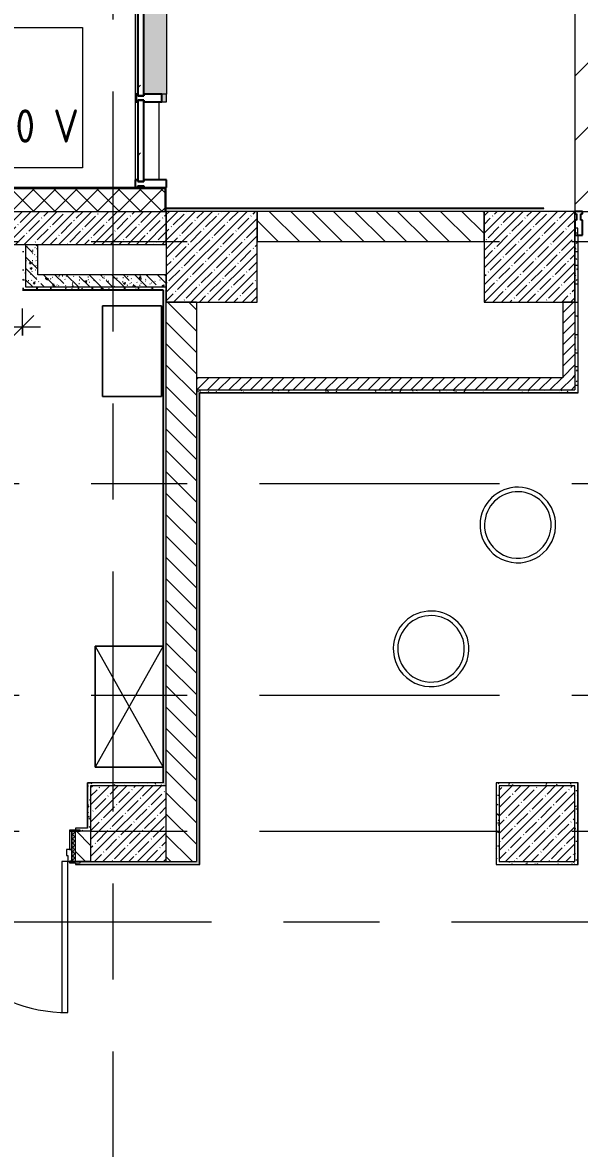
# Model space of a CAD drawing. Header units: millimetres. Extents: x -2911 to 185427, y -8553 to 29000.
# Drawn here: x 3110 to 6791, y 9002 to 16449 of the extents above; entities that cross this region are included whole.
import ezdxf

# ---------------------------------------------------------------- set-up
doc = ezdxf.new("R2010")
doc.units = ezdxf.units.MM
doc.linetypes.add('Осевая', pattern=[3175, 635, -476.25, 1587.5, -476.25])
for name, color, linetype, lineweight in [('A-ANNO-DIMS', 7, 'Continuous', 9), ('A-ANNO-DIMS-100', 7, 'Continuous', 9), ('A-DETL', 7, 'Continuous', 9), ('A-DOOR', 7, 'Continuous', 9), ('A-DOOR-1', 7, 'Continuous', 13), ('A-DOOR-FRAM', 7, 'Continuous', 13), ('A-DOOR-FRAM-1', 7, 'Continuous', 9), ('A-GLAZ-CURT', 7, 'Continuous', 9), ('A-GLAZ-CURT-1', 7, 'Continuous', 25), ('A-GLAZ-CWMG', 7, 'Continuous', 9), ('A-GLAZ-CWMG-1', 7, 'Continuous', 25), ('A-WALL', 7, 'Continuous', 9), ('E-ELEC-FIXT-IDEN', 7, 'Continuous', 9), ('I-WALL', 7, 'Continuous', 9), ('S-COLS', 7, 'Continuous', 9), ('Оси-2', 7, 'Осевая', 9)]:
    doc.layers.add(name, color=color, linetype=linetype, lineweight=lineweight)
for name, color, linetype, lineweight, true_color in [('A-DETL-GENF-1', 7, 'Continuous', 9, 0xc0c0c0), ('A-WALL-1', 7, 'Continuous', 9, 0x3c3c3c), ('A-WALL-FNSH-1', 7, 'Continuous', 9, 0x3c3c3c), ('I-FURN-1', 7, 'Continuous', 9, 0xf0f0f0)]:
    doc.layers.add(name, color=color, linetype=linetype, lineweight=lineweight, true_color=true_color)
doc.styles.add('GOST Common', font='GOST_Common.ttf', dxfattribs={"width": 0.9, "height": 220})
doc.styles.add('ISOCPEUR', font='isocpeur.ttf', dxfattribs={"width": 0.9, "height": 250})
doc.dimstyles.new('ISO-2_5_0_9К_БОЛЬШОЙ', dxfattribs={"dimscale": 304.8, "dimtxt": 248.995294, "dimasz": 0.492126, "dimexe": 0.393701, "dimexo": 0.984252, "dimgap": 0, "dimtad": 1, "dimdec": 0, "dimrnd": 10, "dimzin": 0, "dimdsep": 46, "dimtxsty": 'ISOCPEUR', "dimblk1": 'OBLIQUE', "dimblk2": 'OBLIQUE', "dimsah": 1, "dimcen": 0.09, "dimdle": 0.393701, "dimazin": 0, "dimtfac": 1, "dimtdec": 4, "dimtix": 1, "dimtmove": 0, "dimatfit": 3, "dimfxl": 1, "dimtvp": 1, "dimtolj": 1, "dimtzin": 0, "dimarcsym": 2})
pattern_1 = [(45, (0, 0), (-57.02463, 57.02463), []), (45, (57.025, 0), (-57.02463, 57.02463), [100.806, -20.161, 3.353, -16.808])]
pattern_2 = [(135, (0, 0), (-70.7107, -70.7107), [])]
pattern_3 = [(135, (0, 0), (-75.43415, -75.43415), [106.68, -17.78, 3.556, -17.78]), (135, (0, 75.39), (-75.43415, -75.43415), []), (50, (0, 0), (127.5292, -11.1576), [13.335, -146.685]), (355, (0, 0), (-24.6697, 133.74), [10.668, -117.348]), (100.451, (10.63, -0.93), (102.8597, 122.5818), [11.333, -124.663]), (46.184, (0, 35.56), (189.7552, -29.4304), [20.002, -220.027]), (96.636, (15.81, 33.1), (166.1822, 173.1996), [17, -186.995]), (351.184, (0, 35.56), (166.184, 173.1976), [16.002, -176.022]), (21, (17.78, 26.67), (106.1303, -71.586), [13.335, -146.685]), (326, (17.78, 26.67), (43.2619, 128.9318), [10.668, -117.348]), (71.451, (26.62, 20.7), (149.392, 57.3451), [11.333, -124.663]), (37.5, (0, 0), (2.16223, 59.18836), [3.353, -112.573, 3.353, -115.773, -117.792]), (37.5, (0, 0), (2.16223, 59.18836), [-235.052, 3.353, -114.44]), (7.5, (0, 0), (46.77386, 70.12615), [3.353, -64.567, 3.353, -109.906, -44.894]), (7.5, (0, 0), (46.77386, 70.12615), [-181.178, 3.353, -41.542]), (327.5, (-39.65, 0), (94.91367, -4.0101), [3.353, -41.097, 3.353, -135.331, -184.023]), (327.5, (-39.65, 0), (94.91367, -4.0101), [-183.134, 3.353, -180.67]), (317.5, (-57.43, 0), (103.69057, 17.7988), [3.353, -54.432, 3.353, -88.748, -130.683]), (317.5, (-57.43, 0), (103.69057, 17.7988), [-149.885, 3.353, -127.33])]
pattern_4 = [(45, (0, 0), (-35.35534, 35.35534), [])]
pattern_5 = [(0, (0, 0), (121.92, 30.48), [10.058, -81.382, 10.058, -81.382, -487.68]), (0, (0, 0), (121.92, 30.48), [-182.88, 10.058, -172.822, 10.058, -81.382, -213.36]), (0, (0, 0), (121.92, 30.48), [-457.2, 10.058, -50.902, 10.058, -142.342]), (120, (45.72, 15.24), (-87.356454, 90.34582), [10.058, -81.382, 10.058, -81.382, -487.68]), (120, (45.72, 15.24), (-87.356454, 90.34582), [-182.88, 10.058, -172.822, 10.058, -81.382, -213.36]), (120, (45.72, 15.24), (-87.356454, 90.34582), [-457.2, 10.058, -50.902, 10.058, -142.342]), (240, (60.96, 76.2), (-34.563546, -120.82582), [10.058, -81.382, 10.058, -81.382, -487.68]), (240, (60.96, 76.2), (-34.563546, -120.82582), [-182.88, 10.058, -172.822, 10.058, -81.382, -213.36]), (240, (60.96, 76.2), (-34.563546, -120.82582), [-457.2, 10.058, -50.902, 10.058, -142.342])]

# ---------------------------------------------------------------- blocks, each defined once
blk = doc.blocks.new('Системная панель - Стекло - 40мм-23190197-План размещения напольных электротехнических лючков и розеток 2 этажа в осях 1-12')
at = {"layer": 'A-GLAZ-CURT'}
h = blk.add_hatch(dxfattribs=at)
h.set_pattern_fill('FP_20', color=256, style=0, pattern_type=2)
h.set_pattern_definition([(135, (15566.62, -3971.1), (-282.843, -282.843), [200, -600]), (135, (15666.62, -4171.1), (-282.843, -282.843), [600, -200]), (135, (15766.62, -3771.1), (-282.843, -282.843), [200, -600])])
h.paths.add_polyline_path([(268.5, 40), (-268.5, 40), (-268.5, 0), (268.5, 0)])
at = {"layer": 'A-GLAZ-CURT-1'}
for p, q in [((268.5, 40), (-268.5, 40)), ((-268.5, 40), (-268.5, 0)), ((-268.5, 0), (268.5, 0)), ((268.5, 0), (268.5, 40))]:
    blk.add_line(p, q, dxfattribs=at)
blk = doc.blocks.new('Прямоугольный импост - Импост структурный с накладкой - 190мм-22858300-План размещения напольных электротехнических лючков и розеток 2 этажа в осях 1-12')
at = {"layer": 'A-GLAZ-CWMG-1'}
for p, q in [((-50, 0), (-50, 17)), ((-50, 17), (0, 17)), ((-40, 0), (-50, 0)), ((-40, -40), (-40, 0)), ((0, 0), (-10, 0)), ((-10, 0), (-10, -40)), ((0, 17), (0, 0)), ((-50, -190), (-50, -40)), ((-50, -40), (-40, -40)), ((-10, -40), (0, -40)), ((0, -40), (0, -190)), ((0, -190), (-50, -190))]:
    blk.add_line(p, q, dxfattribs=at)
blk = doc.blocks.new('Прямоугольный импост - Импост структурный с накладкой - 160мм-23190189-План размещения напольных электротехнических лючков и розеток 2 этажа в осях 1-12')
at = {"layer": 'A-GLAZ-CWMG'}
for p, q in [((3854.1, 15925.1), (3854.1, 15408.1)), ((3854.1, 15925.1), (3861.1, 15925.1)), ((4011.1, 15925.1), (4011.1, 15408.1))]:
    blk.add_line(p, q, dxfattribs=at)
blk = doc.blocks.new('110_Дверь_СКБ_1Ст_Внутренняя1 - Д-4к_п__1100x2100h_Артистические EI30-33310874-План размещения напольных электротехнических лючков и розеток 2 этажа в осях 1-12')
at = {"layer": 'A-DOOR'}
h = blk.add_hatch(dxfattribs=at)
h.set_pattern_fill('FP_13', color=256, style=0, pattern_type=2)
h.set_pattern_definition([(135, (1751.41, 164.685), (-14.14214, -14.14214), []), (225, (1751.41, 164.685), (14.14214, -14.14214), [])])
h.paths.add_polyline_path([(537.5, 100), (537.5, -100), (562.5, -100), (562.5, 100)])
at = {"layer": 'A-DOOR-FRAM-1'}
h = blk.add_hatch(dxfattribs=at)
h.set_pattern_fill('FP_14', color=256, style=0, pattern_type=2)
h.set_pattern_definition([(45, (-371.384, 164.685), (-14.1421, 14.1421), []), (135, (-371.384, 164.685), (-14.1421, -14.1421), [])])
h.paths.add_polyline_path([(-512.5, 100), (-537.5, 100), (-537.5, -100), (-512.5, -100)])
at = {"layer": 'A-DOOR'}
blk.add_arc((-487.5, 100), 1000, 360, 90, dxfattribs=at)
at = {"layer": 'A-DOOR-1'}
for p, q in [((-487.5, 1100), (-487.5, 100)), ((-447.5, 1100), (-487.5, 1100)), ((-447.5, 100), (-447.5, 1100)), ((-487.5, 100), (-447.5, 100))]:
    blk.add_line(p, q, dxfattribs=at)
at = {"layer": 'A-DOOR-FRAM'}
for p, q in [((-497.5, 108), (-567.5, 108)), ((-567.5, 108), (-567.5, 100)), ((-567.5, 100), (-497.5, 100)), ((-512.5, 100), (-537.5, 100)), ((-537.5, 100), (-537.5, -100)), ((-487.5, 100), (-512.5, 100)), ((-512.5, 100), (-512.5, 20)), ((-512.5, -100), (-512.5, 100)), ((-497.5, 100), (-512.5, 100)), ((-512.5, 100), (-512.5, 99)), ((-512.5, 99), (-497.5, 99)), ((-497.5, 100), (-497.5, 108)), ((-497.5, 99), (-497.5, 100)), ((-487.5, 60), (-487.5, 100)), ((512.5, 100), (512.5, 60)), ((537.5, 100), (512.5, 100)), ((592.5, 108), (522.5, 108)), ((522.5, 108), (522.5, 100)), ((537.5, 100), (522.5, 100)), ((522.5, 100), (522.5, 99)), ((522.5, 100), (592.5, 100)), ((522.5, 99), (537.5, 99)), ((537.5, 20), (537.5, 100)), ((562.5, 100), (537.5, 100)), ((537.5, 100), (537.5, -100)), ((537.5, 99), (537.5, 100)), ((562.5, -100), (562.5, 100)), ((592.5, 100), (592.5, 108)), ((-512.5, 20), (-477.5, 20)), ((-497.5, 20), (-512.5, 20)), ((-512.5, 20), (-512.5, -100)), ((-497.5, -100), (-497.5, 20)), ((-477.5, 60), (-487.5, 60)), ((-477.5, 20), (-477.5, 60)), ((512.5, 60), (502.5, 60)), ((502.5, 60), (502.5, 20)), ((502.5, 20), (537.5, 20)), ((537.5, 20), (522.5, 20)), ((522.5, 20), (522.5, -100)), ((537.5, -100), (537.5, 20)), ((-497.5, -100), (-567.5, -100)), ((-567.5, -100), (-567.5, -108)), ((-567.5, -108), (-497.5, -108)), ((-537.5, -100), (-512.5, -100)), ((-512.5, -100), (-497.5, -100)), ((-497.5, -108), (-497.5, -100)), ((522.5, -100), (537.5, -100)), ((592.5, -100), (522.5, -100)), ((522.5, -100), (522.5, -108)), ((522.5, -108), (592.5, -108)), ((537.5, -100), (562.5, -100)), ((592.5, -108), (592.5, -100))]:
    blk.add_line(p, q, dxfattribs=at)
blk = doc.blocks.new('Системная панель - Стекло - 40мм-V42-План размещения напольных электротехнических лючков и розеток 2 этажа в осях 1-12')
at = {"layer": 'A-GLAZ-CURT'}
h = blk.add_hatch(dxfattribs=at)
h.set_pattern_fill('FP_51', color=256, style=0, pattern_type=2)
h.set_pattern_definition([(135, (16250.12, -3971.1), (-282.843, -282.843), [200, -600]), (135, (16350.12, -4171.1), (-282.843, -282.843), [600, -200]), (135, (16450.12, -3771.1), (-282.843, -282.843), [200, -600])])
h.paths.add_polyline_path([(385, 40), (-385, 40), (-385, 0), (385, 0)])
at = {"layer": 'A-GLAZ-CURT-1'}
for p, q in [((385, 40), (-385, 40)), ((-385, 40), (-385, 0)), ((-385, 0), (385, 0)), ((385, 0), (385, 40))]:
    blk.add_line(p, q, dxfattribs=at)
blk = doc.blocks.new('Прямоугольный импост - Импост структурный с накладкой - 190мм-23186008-План размещения напольных электротехнических лючков и розеток 2 этажа в осях 1-12')
at = {"layer": 'A-GLAZ-CWMG'}
for points in [[(3854.1, 19975.1), (3871.1, 19975.1), (3871.1, 20725.1), (3854.1, 20725.1), (3854.1, 19982.1)], [(4061.1, 19975.1), (4061.1, 20725.1), (3911.1, 20725.1), (3911.1, 19975.1), (4031.1, 19975.1)]]:
    blk.add_hatch(color=256, dxfattribs=at).paths.add_polyline_path(points)
for p, q in [((3854.1, 20725.1), (3854.1, 19975.1)), ((4061.1, 20725.1), (4061.1, 19975.1)), ((3861.1, 19975.1), (3854.1, 19975.1)), ((4061.1, 19975.1), (4031.1, 19975.1))]:
    blk.add_line(p, q, dxfattribs=at)
blk = doc.blocks.new('BSC_Колонна _Прямоугольная - 500х500-22206884-План размещения напольных электротехнических лючков и розеток 2 этажа в осях 1-12')
at = {"layer": 'S-COLS'}
h = blk.add_hatch(dxfattribs=at)
h.set_pattern_fill('FP_70', color=256, style=0, pattern_type=2)
h.set_pattern_definition([(45, (-6510, -11150), (-57.02463, 57.02463), []), (45, (-6452.975, -11150), (-57.02463, 57.02463), [100.806, -20.161, 3.353, -16.808])])
h.paths.add_polyline_path([(-250, -250), (250, -250), (250, 250), (-250, 250)])
for p, q in [((250, 250), (-250, 250)), ((-250, 250), (-250, -250)), ((250, -250), (250, 250)), ((-250, -250), (250, -250))]:
    blk.add_line(p, q, dxfattribs=at)
blk = doc.blocks.new('BSC_Колонна _Прямоугольная - 500х500-V58-План размещения напольных электротехнических лючков и розеток 2 этажа в осях 1-12')
at = {"layer": 'S-COLS'}
h = blk.add_hatch(dxfattribs=at)
h.set_pattern_fill('FP_71', color=256, style=0, pattern_type=2)
h.set_pattern_definition([(45, (-3810, -11150), (-57.0246, 57.0246), []), (45, (-3752.975, -11150), (-57.0246, 57.0246), [100.806, -20.161, 3.353, -16.808])])
h.paths.add_polyline_path([(-250, -250), (250, -250), (250, 250), (-250, 250)])
for p, q in [((250, 250), (-250, 250)), ((-250, 250), (-250, -250)), ((250, -250), (250, 250)), ((-250, -250), (250, -250))]:
    blk.add_line(p, q, dxfattribs=at)
blk = doc.blocks.new('Прямоугольный импост - Импост структурный с накладкой - 170мм-23998904-План размещения напольных электротехнических лючков и розеток 2 этажа в осях 1-12')
at = {"layer": 'A-GLAZ-CWMG-1'}
for p, q in [((-25, 0), (-25, 10)), ((-25, 10), (25, 10)), ((-15, 0), (-25, 0)), ((-15, -40), (-15, 0)), ((25, 0), (15, 0)), ((15, 0), (15, -40)), ((25, 10), (25, 0)), ((-25, -160), (-25, -40)), ((-25, -40), (-15, -40)), ((15, -40), (25, -40)), ((25, -40), (25, -160)), ((25, -160), (-25, -160))]:
    blk.add_line(p, q, dxfattribs=at)
blk = doc.blocks.new('Прямоугольный импост - Импост структурный с накладкой - 160мм-23997897-План размещения напольных электротехнических лючков и розеток 2 этажа в осях 1-12')
at = {"layer": 'A-GLAZ-CWMG-1'}
for p, q in [((0, 140), (-50, 140)), ((-50, 140), (-50, 40)), ((0, 40), (0, 140)), ((-50, 40), (-40, 40)), ((-40, 0), (-50, 0)), ((-50, 0), (-50, -17)), ((-40, 40), (-40, 0)), ((-10, 0), (-10, 40)), ((-10, 40), (0, 40)), ((0, 0), (-10, 0)), ((0, -17), (0, 0)), ((-50, -17), (0, -17))]:
    blk.add_line(p, q, dxfattribs=at)
blk = doc.blocks.new('Прямоугольный импост - Импост структурный с накладкой - 190мм-23998909-План размещения напольных электротехнических лючков и розеток 2 этажа в осях 1-12')
at = {"layer": 'A-GLAZ-CWMG'}
h = blk.add_hatch(color=256, dxfattribs=at)
h.paths.add_polyline_path([(25, 13.3), (25, 10), (-25, 10), (-25, 17), (25, 17)])
h.paths.add_polyline_path([(25, -190), (-25, -190), (-25, -160), (25, -160)])
for p, q in [((-25, 17), (25, 17)), ((25, -190), (-25, -190)), ((25, -160), (25, -190))]:
    blk.add_line(p, q, dxfattribs=at)
blk = doc.blocks.new('Шкаф параметрический - 1_254-26230907-План размещения напольных электротехнических лючков и розеток 2 этажа в осях 1-12')
at = {"layer": 'I-FURN-1'}
for p, q in [((0, 0), (800, -450)), ((0, -450), (800, 0)), ((800, 0), (0, 0)), ((0, 0), (0, -450)), ((0, -450), (0, 0)), ((0, 0), (800, 0)), ((800, -450), (800, 0)), ((800, 0), (800, -450)), ((0, -450), (800, -450)), ((800, -450), (0, -450))]:
    blk.add_line(p, q, dxfattribs=at)
blk = doc.blocks.new('ПУФ_500 - 1_50а-V161-План размещения напольных электротехнических лючков и розеток 2 этажа в осях 1-12')
at = {"layer": 'I-FURN-1'}
for radius, start, end in [(250, 360, 180), (250, 0, 180), (220, 360, 180), (220, 0, 180), (250, 180, 360), (220, 180, 360), (220, 180, 360), (250, 180, 360)]:
    blk.add_arc((0, 0), radius, start, end, dxfattribs=at)
blk = doc.blocks.new('ПУФ_500 - 1_50в-V162-План размещения напольных электротехнических лючков и розеток 2 этажа в осях 1-12')
at = {"layer": 'I-FURN-1'}
for radius, start, end in [(250, 360, 180), (250, 0, 180), (220, 360, 180), (220, 0, 180), (250, 180, 360), (220, 180, 360), (220, 180, 360), (250, 180, 360)]:
    blk.add_arc((0, 0), radius, start, end, dxfattribs=at)
blk = doc.blocks.new('DIMBLOCK26-План размещения напольных электротехнических лючков и розеток 2 этажа в осях 1-12')
at = {"layer": 'A-ANNO-DIMS-100'}
for p, q in [((2400.8, 14414.3), (2400.8, 14556.9)), ((3109, 14379.7), (3109, 14556.9)), ((2280.8, 14436.9), (3229, 14436.9)), ((2400.8, 14436.9), (2400.8, 14414.3)), ((3109, 14436.9), (3109, 14379.7))]:
    blk.add_line(p, q, dxfattribs=at)
at = {"layer": 'A-ANNO-DIMS-100', "lineweight": 20}
for p, q in [((2400.8, 14436.9), (2475.8, 14511.9)), ((3109, 14436.9), (3184, 14511.9)), ((2400.8, 14436.9), (2325.8, 14361.9)), ((3109, 14436.9), (3034, 14361.9))]:
    blk.add_line(p, q, dxfattribs=at)
at = {"layer": 'A-ANNO-DIMS-100', "color": 0, "insert": (2539.4, 14763.5), "char_height": 250, "width": 517.144, "attachment_point": 1, "line_spacing_factor": 1.149209, "style": 'ISOCPEUR'}
blk.add_mtext('710', dxfattribs=at)
blk = doc.blocks.new('_Oblique')
at = {"color": 0, "linetype": 'ByBlock', "lineweight": -2}
blk.add_line((-0.5, -0.5), (0.5, 0.5), dxfattribs=at)

msp = doc.modelspace()

# ---------------------------------------------------------------- hatches: boundary and pattern name
at = {"layer": 'A-DETL-GENF-1'}
h = msp.add_hatch(dxfattribs=at)
h.set_pattern_fill('FP_100', color=256, style=0, pattern_type=2)
h.set_pattern_definition([(45, (0, 0), (-212.132, 212.132), [])])
h.paths.add_polyline_path([(13395.9, 15200), (13710.3, 15200), (13710.3, 27150), (4660, 27150), (4660, 26500), (4060, 26500), (4060, 25750), (9710, 25750), (9710, 20770), (6760, 20770), (6760, 15200), (12069.9, 15200)])
at = {"layer": 'A-WALL'}
h = msp.add_hatch(dxfattribs=at)
h.set_pattern_fill('FP_12', color=256, style=0, pattern_type=2)
h.set_pattern_definition([(45, (0, 0), (-70.7107, 70.7107), []), (135, (0, 0), (-70.7107, -70.7107), [])])
h.paths.add_polyline_path([(4052, 15200), (4052, 15350), (-110, 15350), (-110, 15200), (2788, 15200)])
at = {"layer": 'I-WALL'}
h = msp.add_hatch(dxfattribs=at)
h.set_pattern_fill('FP_15', color=256, style=0, pattern_type=2)
h.set_pattern_definition(pattern_1)
h.paths.add_polyline_path([(4060, 14980), (4060, 15200), (390, 15200), (390, 14980), (3210, 14980)])
h = msp.add_hatch(dxfattribs=at)
h.set_pattern_fill('FP_11', color=256, style=0, pattern_type=2)
h.set_pattern_definition(pattern_2)
h.paths.add_polyline_path([(6160, 15000), (6160, 15200), (4660, 15200), (4660, 15000)])
h = msp.add_hatch(dxfattribs=at)
h.set_pattern_fill('FP_87', color=256, style=0, pattern_type=2)
h.set_pattern_definition(pattern_5)
h.paths.add_polyline_path([(6780, 14020), (6780, 15090), (6760, 15090), (6760, 14020), (6766, 14020)])
h = msp.add_hatch(dxfattribs=at)
h.set_pattern_fill('FP_87', color=256, style=0, pattern_type=2)
h.set_pattern_definition(pattern_5)
h.paths.add_polyline_path([(3130, 14680.7), (3130, 14980), (3110, 14980), (3110, 14680.7)])
h = msp.add_hatch(dxfattribs=at)
h.set_pattern_fill('FP_40', color=256, style=0, pattern_type=2)
h.set_pattern_definition(pattern_3)
h.paths.add_polyline_path([(3210, 14700.7), (3210, 14980), (3130, 14980), (3130, 14700.7)])
h = msp.add_hatch(dxfattribs=at)
h.set_pattern_fill('FP_40', color=256, style=0, pattern_type=2)
h.set_pattern_definition(pattern_3)
h.paths.add_polyline_path([(4060, 14700.7), (4060, 14780.7), (3210, 14780.7), (3210, 14700.7), (3451, 14700.7)])
h = msp.add_hatch(dxfattribs=at)
h.set_pattern_fill('FP_87', color=256, style=0, pattern_type=2)
h.set_pattern_definition(pattern_5)
h.paths.add_polyline_path([(4040, 14680.7), (4060, 14680.7), (4060, 14700.7), (3130, 14700.7), (3130, 14680.7), (3451, 14680.7)])
h = msp.add_hatch(dxfattribs=at)
h.set_pattern_fill('FP_87', color=256, style=0, pattern_type=2)
h.set_pattern_definition(pattern_5)
h.paths.add_polyline_path([(4060, 11400), (4060, 14680.7), (4040, 14679.7), (4040, 11400)])
h = msp.add_hatch(dxfattribs=at)
h.set_pattern_fill('FP_11', color=256, style=0, pattern_type=2)
h.set_pattern_definition(pattern_2)
h.paths.add_polyline_path([(4060, 10900), (4260, 10900), (4260, 14600), (4060, 14600), (4060, 11400)])
h = msp.add_hatch(dxfattribs=at)
h.set_pattern_fill('FP_39', color=256, style=0, pattern_type=2)
h.set_pattern_definition(pattern_4)
h.paths.add_polyline_path([(6760, 14100), (6760, 14600), (6680, 14600), (6680, 14100)])
h = msp.add_hatch(dxfattribs=at)
h.set_pattern_fill('FP_39', color=256, style=0, pattern_type=2)
h.set_pattern_definition(pattern_4)
h.paths.add_polyline_path([(6760, 14020), (6760, 14100), (4260, 14100), (4260, 14020), (5440, 14020)])
h = msp.add_hatch(dxfattribs=at)
h.set_pattern_fill('FP_87', color=256, style=0, pattern_type=2)
h.set_pattern_definition(pattern_5)
h.paths.add_polyline_path([(6766, 14000), (6780, 14000), (6780, 14020), (4260, 14020), (4260, 14000), (5579.5, 14000)])
h = msp.add_hatch(dxfattribs=at)
h.set_pattern_fill('FP_87', color=256, style=0, pattern_type=2)
h.set_pattern_definition(pattern_5)
h.paths.add_polyline_path([(4260, 10880), (4280, 10880), (4280, 14000), (4260, 14000), (4260, 10900)])
h = msp.add_hatch(dxfattribs=at)
h.set_pattern_fill('FP_87', color=256, style=0, pattern_type=2)
h.set_pattern_definition(pattern_5)
h.paths.add_polyline_path([(3560, 11100), (3560, 11420), (3540, 11420), (3540, 11100)])
h = msp.add_hatch(dxfattribs=at)
h.set_pattern_fill('FP_87', color=256, style=0, pattern_type=2)
h.set_pattern_definition(pattern_5)
h.paths.add_polyline_path([(3560, 11400), (4040, 11400), (4039, 11420), (3560, 11420)])
h = msp.add_hatch(dxfattribs=at)
h.set_pattern_fill('FP_87', color=256, style=0, pattern_type=2)
h.set_pattern_definition(pattern_5)
h.paths.add_polyline_path([(6260, 10880), (6260, 11420), (6240, 11420), (6240, 10880)])
h = msp.add_hatch(dxfattribs=at)
h.set_pattern_fill('FP_87', color=256, style=0, pattern_type=2)
h.set_pattern_definition(pattern_5)
h.paths.add_polyline_path([(6760, 11400), (6760, 11420), (6260, 11420), (6260, 11400)])
h = msp.add_hatch(dxfattribs=at)
h.set_pattern_fill('FP_87', color=256, style=0, pattern_type=2)
h.set_pattern_definition(pattern_5)
h.paths.add_polyline_path([(6766, 10900), (6780, 10900), (6780, 11420), (6760, 11420), (6760, 10900)])
h = msp.add_hatch(dxfattribs=at)
h.set_pattern_fill('FP_11', color=256, style=0, pattern_type=2)
h.set_pattern_definition(pattern_2)
h.paths.add_polyline_path([(3560, 10900), (3560, 11100), (3460, 11100), (3460, 10900), (3490, 10900)])
h.paths.add_polyline_path([(2125, 10900), (2360, 10900), (2360, 11100), (390, 11100), (390, 10900), (1793.5, 10900)])
h = msp.add_hatch(dxfattribs=at)
h.set_pattern_fill('FP_87', color=256, style=0, pattern_type=2)
h.set_pattern_definition(pattern_5)
h.paths.add_polyline_path([(3540, 11100), (3540, 11120), (3460, 11120), (3460, 11108), (3490, 11107.5), (3490, 11100)])
h.paths.add_polyline_path([(2125, 11100), (2330, 11100.9), (2330, 11108), (2360, 11108), (2360, 11120), (1690, 11120), (1690, 11100), (1959.2, 11100)])
h = msp.add_hatch(dxfattribs=at)
h.set_pattern_fill('FP_87', color=256, style=0, pattern_type=2)
h.set_pattern_definition(pattern_5)
h.paths.add_polyline_path([(4260, 10880), (4260, 10900), (3490, 10900), (3490, 10892), (3460, 10892), (3460, 10880), (4114, 10880)])
h.paths.add_polyline_path([(2360, 10880), (2360, 10892), (2330, 10892), (2330, 10900), (526, 10900), (526, 10880), (2125, 10880)])
h = msp.add_hatch(dxfattribs=at)
h.set_pattern_fill('FP_87', color=256, style=0, pattern_type=2)
h.set_pattern_definition(pattern_5)
h.paths.add_polyline_path([(6780, 10880), (6780, 10900), (6260, 10900), (6260, 10880), (6766, 10880)])
at = {"layer": 'S-COLS'}
h = msp.add_hatch(dxfattribs=at)
h.set_pattern_fill('FP_15', color=256, style=0, pattern_type=2)
h.set_pattern_definition(pattern_1)
h.paths.add_polyline_path([(4114, 14600), (4660, 14600), (4660, 15200), (4060, 15200), (4060, 14600)])
h = msp.add_hatch(dxfattribs=at)
h.set_pattern_fill('FP_15', color=256, style=0, pattern_type=2)
h.set_pattern_definition(pattern_1)
h.paths.add_polyline_path([(6160, 14600), (6760, 14600), (6760, 15200), (6160, 15200), (6160, 14836.5)])

# ---------------------------------------------------------------- linework, layer by layer
at = {"layer": 'A-DETL'}
for p, q in [((6760, 20770), (6760, 15200)), ((6760, 15200), (13710.3, 15200))]:
    msp.add_line(p, q, dxfattribs=at)
at = {"layer": 'A-WALL'}
for p, q in [((4055, 15353), (-263, 15353)), ((4052, 15350), (-260, 15350)), ((4052, 15200), (4052, 15350)), ((4055, 15200), (4055, 15353)), ((4660, 15200), (4660, 15000)), ((4040, 14680.7), (3130, 14680.7)), ((4040, 11420), (4040, 14680.7)), ((4260, 14600), (4060, 14600)), ((4260, 14600), (4260, 10900)), ((4280, 10880), (4280, 14000)), ((5579.5, 14000), (4281, 14000)), ((5579.5, 14000), (5579.5, 13999)), ((4040, 11420), (3560, 11420)), ((3560, 11100), (3490, 11100)), ((3490, 10900), (3560, 10900)), ((3560, 10900), (3490, 10900)), ((4060, 10900), (4260, 10900))]:
    msp.add_line(p, q, dxfattribs=at)
at = {"layer": 'A-WALL-1'}
for p, q in [((390, 15200), (4052, 15200)), ((4052, 15200), (4052, 15200)), ((4060, 14980), (4060, 15200)), ((6160, 15200), (4660, 15200)), ((6160, 15000), (6160, 15200)), ((6780, 15090), (6760, 15090)), ((6760, 15090), (6760, 14020)), ((6780, 15043), (6780, 15090)), ((4060, 14980), (390, 14980)), ((3130, 14980), (3130, 14700.7)), ((3210, 14780.7), (3210, 14980)), ((4660, 15000), (6160, 15000)), ((4060, 14780.7), (3210, 14780.7)), ((4060, 11400), (4060, 14780.7)), ((3130, 14700.7), (4060, 14700.7)), ((6760, 14600), (6680, 14600)), ((6680, 14600), (6680, 14100)), ((6680, 14100), (4260, 14100)), ((4260, 14020), (6760, 14020)), ((6240, 11420), (6240, 10880)), ((6780, 11420), (6240, 11420)), ((6780, 10880), (6780, 11420)), ((3540, 11120), (3460, 11120)), ((3460, 11120), (3460, 11108)), ((3540, 11121), (3540, 11120)), ((3460, 10892), (3460, 10880)), ((3460, 10880), (4280, 10880)), ((6240, 10880), (6780, 10880))]:
    msp.add_line(p, q, dxfattribs=at)
at = {"layer": 'A-WALL-FNSH-1'}
for p, q in [((4060, 15358), (-268, 15358)), ((4060, 15200), (4060, 15358)), ((4052, 15200), (4060, 15200)), ((6555, 15221), (4060, 15221)), ((4060, 15220), (6555, 15220)), ((6555, 15220), (6555, 15221)), ((6781, 15043), (6780, 15043)), ((6780, 15043), (6780, 14000)), ((6781, 13999), (6781, 15043)), ((3130, 14680.7), (3110, 14680.7)), ((3110, 14679.7), (4039, 14679.7)), ((4039, 14679.7), (4039, 11421)), ((4280, 13999), (6781, 13999)), ((4281, 10879), (4281, 14000)), ((6780, 14000), (5579.5, 14000)), ((4039, 11421), (3539, 11421)), ((3539, 11421), (3539, 11121)), ((3540, 11420), (3560, 11420)), ((3540, 11121), (3540, 11420)), ((6781, 11421), (6239, 11421)), ((6239, 11421), (6239, 10879)), ((6781, 10879), (6781, 11421)), ((3539, 11121), (3460, 11121)), ((3460, 11121), (3460, 11120)), ((3460, 10880), (3460, 10879)), ((3460, 10879), (4281, 10879)), ((6239, 10879), (6781, 10879))]:
    msp.add_line(p, q, dxfattribs=at)
at = {"layer": 'E-ELEC-FIXT-IDEN', "flags": 128}
msp.add_lwpolyline([(1328.8, 16416.3), (3505.2, 16416.3), (3505.2, 15488.3), (1328.8, 15488.3)], close=True, dxfattribs=at)
at = {"layer": 'I-FURN-1'}
for p, q in [((4028.5, 14576.1), (3639.3, 14576.1)), ((3639.3, 14576.1), (3639.3, 13976.1)), ((3639.3, 13976.1), (3639.3, 14576.1)), ((3639.3, 14576.1), (4028.5, 14576.1)), ((4028.5, 13976.1), (4028.5, 14576.1)), ((4028.5, 14576.1), (4028.5, 13976.1)), ((3639.3, 13976.1), (4028.5, 13976.1)), ((4028.5, 13976.1), (3639.3, 13976.1))]:
    msp.add_line(p, q, dxfattribs=at)
at = {"layer": 'I-WALL'}
msp.add_line((4281, 14000), (4280, 14000), dxfattribs=at)
at = {"layer": 'S-COLS'}
for p, q in [((4660, 15200), (4060, 15200)), ((4060, 15200), (4060, 14600)), ((4660, 15000), (4660, 15200)), ((6760, 15200), (6160, 15200)), ((6160, 15200), (6160, 14600)), ((6760, 14600), (6760, 15200)), ((4660, 14600), (4660, 15000)), ((4060, 14600), (4260, 14600)), ((4260, 14600), (4660, 14600)), ((6160, 14600), (6760, 14600))]:
    msp.add_line(p, q, dxfattribs=at)
at = {"layer": 'Оси-2'}
for p, q in [((3710, 593.7), (3710, 24898.1)), ((389, 15000), (35390, 15000)), ((389, 13400), (35390, 13400)), ((389, 12000), (35390, 12000)), ((389, 11100), (35990, 11100)), ((1659, 10500), (35990, 10500))]:
    msp.add_line(p, q, dxfattribs=at)

# ---------------------------------------------------------------- block references
at = {"layer": 'A-DOOR', "rotation": 180}
msp.add_blockref('110_Дверь_СКБ_1Ст_Внутренняя1 - Д-4к_п__1100x2100h_Артистические EI30-33310874-План размещения напольных электротехнических лючков и розеток 2 этажа в осях 1-12', (2922.5, 11000), dxfattribs=at)
at = {"layer": 'A-GLAZ-CURT', "rotation": 269.9999999999999}
for name, p in [('Системная панель - Стекло - 40мм-V42-План размещения напольных электротехнических лючков и розеток 2 этажа в осях 1-12', (3871.1, 16350.1)), ('Системная панель - Стекло - 40мм-23190197-План размещения напольных электротехнических лючков и розеток 2 этажа в осях 1-12', (3871.1, 15666.6))]:
    msp.add_blockref(name, p, dxfattribs=at)
at = {"layer": 'A-GLAZ-CWMG'}
for name, p in [('Прямоугольный импост - Импост структурный с накладкой - 190мм-23186008-План размещения напольных электротехнических лючков и розеток 2 этажа в осях 1-12', (0, -4000)), ('Прямоугольный импост - Импост структурный с накладкой - 160мм-23190189-План размещения напольных электротехнических лючков и розеток 2 этажа в осях 1-12', (0, 0))]:
    msp.add_blockref(name, p, dxfattribs=at)
at = {"layer": 'A-GLAZ-CWMG', "extrusion": (0, 0, -1), "rotation": 270.0000000000001}
for name, p in [('Прямоугольный импост - Импост структурный с накладкой - 190мм-23998909-План размещения напольных электротехнических лючков и розеток 2 этажа в осях 1-12', (-3871.1, 15950.1)), ('Прямоугольный импост - Импост структурный с накладкой - 170мм-23998904-План размещения напольных электротехнических лючков и розеток 2 этажа в осях 1-12', (-3871.1, 15950.1)), ('Прямоугольный импост - Импост структурный с накладкой - 190мм-22858300-План размещения напольных электротехнических лючков и розеток 2 этажа в осях 1-12', (-3871.1, 15358.1))]:
    msp.add_blockref(name, p, dxfattribs=at)
at = {"layer": 'A-GLAZ-CWMG', "rotation": 180}
msp.add_blockref('Прямоугольный импост - Импост структурный с накладкой - 160мм-23997897-План размещения напольных электротехнических лючков и розеток 2 этажа в осях 1-12', (6760, 15183), dxfattribs=at)
at = {"layer": 'I-FURN-1'}
for name, p, rotation in [('ПУФ_500 - 1_50а-V161-План размещения напольных электротехнических лючков и розеток 2 этажа в осях 1-12', (6383.3, 13125.7), 184.6613193387897), ('ПУФ_500 - 1_50в-V162-План размещения напольных электротехнических лючков и розеток 2 этажа в осях 1-12', (5809.7, 12306.5), 184.6613193387897), ('Шкаф параметрический - 1_254-26230907-План размещения напольных электротехнических лючков и розеток 2 этажа в осях 1-12', (4040, 12324.4), 269.9999999999999)]:
    msp.add_blockref(name, p, dxfattribs=dict(at, rotation=rotation))
at = {"layer": 'S-COLS'}
for name, p in [('BSC_Колонна _Прямоугольная - 500х500-V58-План размещения напольных электротехнических лючков и розеток 2 этажа в осях 1-12', (3810, 11150)), ('BSC_Колонна _Прямоугольная - 500х500-22206884-План размещения напольных электротехнических лючков и розеток 2 этажа в осях 1-12', (6510, 11150))]:
    msp.add_blockref(name, p, dxfattribs=at)

# ---------------------------------------------------------------- texts
at = {"layer": 'E-ELEC-FIXT-IDEN', "insert": (2684.9, 15874.8), "char_height": 220, "width": 865.822, "attachment_point": 1, "style": 'GOST Common'}
msp.add_mtext(' 220 V', dxfattribs=at)

# ---------------------------------------------------------------- dimensions: what is measured, and where the dimension line sits
at = {"layer": 'A-ANNO-DIMS'}
dim = msp.add_linear_dim(base=(3109, 14436.9), p1=(2400.8, 14714.3), p2=(3109, 14679.7), dimstyle='ISO-2_5_0_9К_БОЛЬШОЙ', override={"dimpost": '<>', "dimfxl": 709.010898}, dxfattribs=at)
dim.commit()
dim.dimension.update_dxf_attribs({"geometry": 'DIMBLOCK26-План размещения напольных электротехнических лючков и розеток 2 этажа в осях 1-12', "text_midpoint": (2754.9, 14561.9)})

doc.saveas('drawing.dxf')
